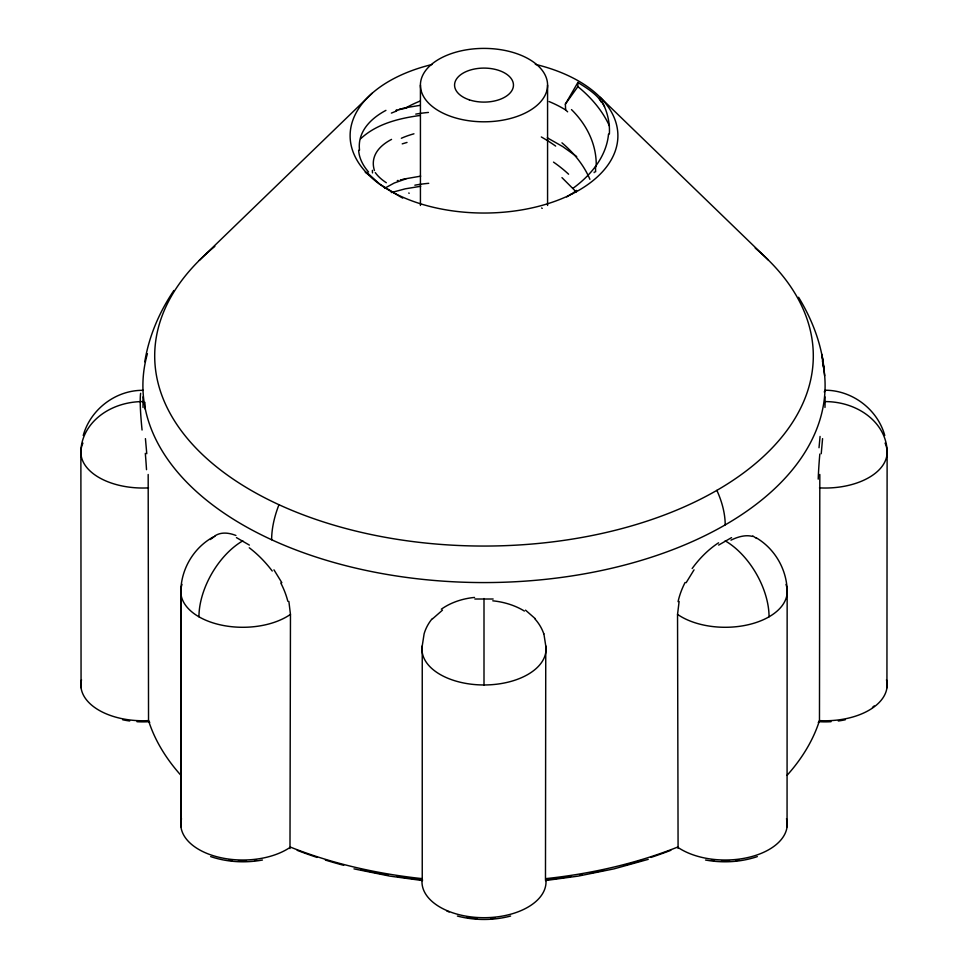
<?xml version="1.0" encoding="UTF-8"?>
<svg xmlns="http://www.w3.org/2000/svg" width="968" height="968" viewBox="0 0 968 968"><rect width="100%" height="100%" fill="white"/><g stroke="black" fill="none" stroke-linecap="round" stroke-linejoin="round"><path stroke-width="1.45" d="M787.057 826.829L787.153 589.851C786.318 568.639 774.545 548.566 756.202 537.772M886.93 687.788L887.124 452.225A62.025 50.639 0 0 0 825.111 401.587L824.978 396.868M787.032 775.368A341.111 196.94 0 0 0 819.472 720.615L819.823 474.477M143.022 407.431L143.022 396.868M825.111 401.587L824.978 407.431M595.622 171.917L595.501 166.581M609.392 133.995L609.392 133.778A130.123 87.846 -1.3 0 0 602.205 101.858M678.084 848.44L677.54 614.39L679.125 601.455M372.377 170.332L372.499 172.897M786.488 818.722A62.025 35.804 0 0 1 750.72 856.849A62.025 35.804 0 0 1 677.54 847.121A341.111 196.94 0 0 1 545.758 878.641A62.025 35.804 0 0 1 484 917.7A62.025 35.804 0 0 1 422.242 878.641L422.242 645.91L424.117 633.798A63.247 50.772 14.6 0 1 432.321 618.552M821.227 453.714L822.57 438.637M144.776 361.79C148.951 336.186 159.381 311.926 173.889 290.497M83.236 435.491C90.435 409.27 116.063 389.898 143.228 390.334M545.48 879.779L545.758 645.91L543.883 633.798M686.143 582.7L694.044 569.837M567.635 111.816L565.675 109.977L565.348 104.169L577.872 82.474C587.564 88.487 597.934 94.864 603.657 105.101M565.348 104.169L577.872 86.612L577.872 82.474M432.648 618.758L442.485 610.142M210.274 539.539L215.235 535.933M360.737 138.654C376.806 123.722 399.191 118.29 420.342 115.434M199.347 260.344L372.148 93.243M576.625 190.406L571.58 194.06M718.643 545.081L731.566 537.615M384.756 188.203L394.23 183.025L406.04 178.85M213.88 536.635C194.387 547.065 181.681 567.829 180.847 589.851L181.004 821.166M391.374 113.099L396.42 111.066M402.216 143.869L407.02 142.441M391.29 192.559L405.241 188.833L420.705 186.279M401.72 109.239L407.02 107.678M396.214 110.049L396.977 109.832M648.233 859.354L614.014 868.865L578.162 876.113L545.456 880.553M757.327 856.607C740.701 862.198 722.757 863.154 705.539 860.032M397.291 180.641L398.066 180.435M399.312 109.215L400.885 108.815M400.413 179.83L401.2 179.637M402.482 108.428L404.914 107.884M402.809 179.249L420.705 176.152M405.737 107.714L420.342 105.306M510.62 916.043C493.232 920.604 474.78 920.604 457.392 916.055M262.449 860.032C245.231 863.154 227.286 862.198 210.661 856.595M474.852 599.01L493.148 599.01M825.111 390.225C852.155 390.189 877.589 409.319 884.764 435.491M422.544 880.565L389.838 876.113L353.986 868.865M149.737 722.467L148.528 720.615L148.177 474.477M236.434 537.615L249.357 545.081M547.295 137.819L562.759 146.604L576.71 156.562M752.765 535.933L756.601 538.45M366.751 172.34L379.662 184.065L398.743 195.838M399.518 196.298L401.091 197.194M401.865 197.653L402.652 198.101M368.772 174.736L366.473 173.127M525.515 610.142L535.352 618.758M366.158 172.897L365.239 172.195M577.872 86.612C590.976 97.32 602.386 110.485 609.465 125.973M561.96 142.84C573.734 152.787 583.861 165.032 589.887 179.298M561.96 177.616L576.25 191.942M600.075 97.211L768.277 259.969M273.956 569.837L281.857 582.7M289.989 848.585L290.461 614.39L288.875 601.455M599.228 98.603L601.249 102.088M604.092 105.802L604.528 106.504M798.576 297.261C811.922 319.125 821.469 343.531 824.022 369.135M823.78 368.264L821.929 354.373L824.675 375.778M145.43 438.637L146.773 453.714M180.883 593.493L180.943 826.829M81.07 687.788L80.876 452.225A62.025 50.639 0 0 1 142.889 401.587M547.573 85.099A63.573 36.699 0 0 1 452.213 116.886A63.573 36.699 0 0 1 452.213 53.313A63.573 36.699 0 0 1 547.573 85.099L547.573 205.458M484 598.526L484 684.969A62.025 35.804 0 0 1 422.242 645.91M420.427 85.099L420.427 205.458M198.948 616.798A62.025 35.804 -60 0 1 242.799 540.846M249.272 547.791A61.904 29.427 52.2 0 1 272.238 571.023M280.768 582.954A63.247 39.349 53 0 1 287.823 601.261M290.461 614.39A62.025 35.804 0 0 1 216.009 623.779A62.025 35.804 0 0 1 182.008 584.406M215.126 535.764A61.904 30.952 57.7 0 1 235.926 535.486M492.772 600.813A61.904 43.911 -0.3 0 1 524.39 611.062M534.989 618.988A63.247 50.36 -10.5 0 1 543.786 633.822M545.758 645.91A62.025 35.804 0 0 1 484 684.969M441.323 609.199A61.904 47.13 3.6 0 1 474.526 597.438M142.066 430.022A61.904 5.772 82.1 0 1 140.638 393.286M145.321 453.351A63.247 4.731 85.1 0 1 146.519 469.661M148.528 487.884A62.025 35.804 0 0 1 82.921 443.102M144.631 408.69A61.904 5.227 87.2 0 1 144.934 402.349M422.242 878.641A341.111 196.94 0 0 1 290.461 847.121A62.025 35.804 0 0 1 217.28 856.849A62.025 35.804 0 0 1 181.512 818.722M180.774 775.15A341.111 196.94 0 0 1 148.528 720.615A62.025 35.804 0 0 1 81.518 679.802M819.545 720.7A4.392 2.154 66.7 0 1 818.25 722.394M886.482 679.802A62.025 35.804 0 0 1 819.472 720.615M422.508 879.779A4.392 2.868 -52.3 0 1 422.145 878.69M885.079 443.102A62.025 35.804 0 0 1 819.472 487.884M785.992 584.406A62.025 35.804 0 0 1 751.991 623.779A62.025 35.804 0 0 1 677.54 614.39M725.201 540.846A62.025 35.804 60 0 1 769.052 616.798M594.255 171.989A118.471 83.563 -13.2 0 1 594.17 172.643M571.483 109.59A118.471 89.613 1.2 0 1 596.215 166.593M405.459 108.113A111.635 64.457 0 0 1 420.293 100.987M549.098 101.555A111.635 64.457 0 0 1 565.675 109.977M414.849 185.191A118.471 50.288 11 0 1 428.739 183.315M541.596 207.987A118.471 67.143 17 0 1 542.261 208.374M396.118 110.86A113.922 58.213 8.1 0 1 401.417 109.021M359.539 150.149A121.278 60.681 7.2 0 1 385.929 110.364M368.566 172.001A130.123 61.19 1.1 0 1 358.632 150.258M571.326 193.903A113.922 71.995 -9 0 1 566.716 196.903M608.521 134.068A121.278 77.984 -8.2 0 1 572.983 188.312M553.502 162.116A118.471 82.498 14 0 1 568.591 174.204M401.357 138.267A118.471 65.642 16.8 0 1 413.953 133.802M374.422 170.513A118.471 49.235 10.3 0 1 391.556 139.392M409.234 193.213A118.471 43.185 -0.8 0 1 408.714 193.043M386.329 182.734A118.471 43.185 -0.8 0 1 375.306 172.607M415.756 114.115A118.471 50.493 11.2 0 1 428.425 112.433M541.318 136.96A118.471 67.421 17 0 1 555.656 146.083M535.316 64.336A133.899 77.307 0 0 1 590.359 182.698A133.899 77.307 0 0 1 378.101 183.037A133.899 77.307 0 0 1 431.994 64.505M730.973 540.156A61.904 29.197 -52.5 0 1 752.438 536.441M678.072 601.648A63.247 41.322 -51.5 0 1 685.102 582.458M692.156 568.531A61.904 33.844 -53.7 0 1 718.571 542.806M670.812 850.315A336.453 194.253 0 0 1 650.859 857.442M642.607 860.068A336.453 194.253 0 0 1 624.3 865.307M603.971 870.232A336.453 194.253 0 0 1 590.008 873.112M582.3 874.527A336.453 194.253 0 0 1 579.723 874.975M570.66 876.451A336.453 194.253 0 0 1 545.843 879.694M422.157 879.694A336.453 194.253 0 0 1 397.34 876.451M388.277 874.975A336.453 194.253 0 0 1 361.088 869.579M343.7 865.307A336.453 194.253 0 0 1 325.393 860.068M317.141 857.442A336.453 194.253 0 0 1 297.188 850.315M824.228 391.955A61.904 6.098 -82.3 0 1 825.837 390.54M818.214 479.148A63.247 7.502 -84.6 0 1 819.823 454.065M820.065 436.447A61.904 1.125 -84.5 0 1 819.013 447.736M149.338 721.668A57.366 33.118 0 0 1 136.96 721.705M129.712 720.991A57.366 33.118 0 0 1 122.658 719.756M256.593 860.165A57.366 33.118 0 0 1 254.584 860.419M246.525 861.06A57.366 33.118 0 0 1 238.358 861.036M232.163 860.552A57.366 33.118 0 0 1 229.089 860.165M738.899 860.177A57.366 33.118 0 0 1 735.825 860.564M729.63 861.036A57.366 33.118 0 0 1 721.462 861.06M714.42 860.54A57.366 33.118 0 0 1 711.395 860.165M495.192 918.172A57.366 33.118 0 0 1 491.115 918.559M476.897 918.559A57.366 33.118 0 0 1 466.745 917.277M449.128 911.989A57.366 33.118 0 0 1 446.708 910.852M874.189 705.902A57.366 33.118 0 0 1 872.483 707.426M845.342 719.744A57.366 33.118 0 0 1 838.3 720.991M831.052 721.692A57.366 33.118 0 0 1 818.674 721.668M755.234 248.111A329.301 190.127 0 0 1 701.364 498.75A329.301 190.127 0 0 1 263.913 497.358A329.301 190.127 0 0 1 214.848 246.392M716.852 490.365A62.025 35.804 60 0 1 725.201 524.898M271.633 539.757A62.025 31.533 -65.3 0 1 278.978 504.715M822.376 360.81A341.111 196.94 0 0 1 477.781 582.542A341.111 196.94 0 0 1 147.414 353.707M469.274 99.825A29.463 17.013 0 0 0 513.464 85.099A29.463 17.013 0 0 0 469.274 70.374A29.463 17.013 0 0 0 469.274 99.825"/></g></svg>
